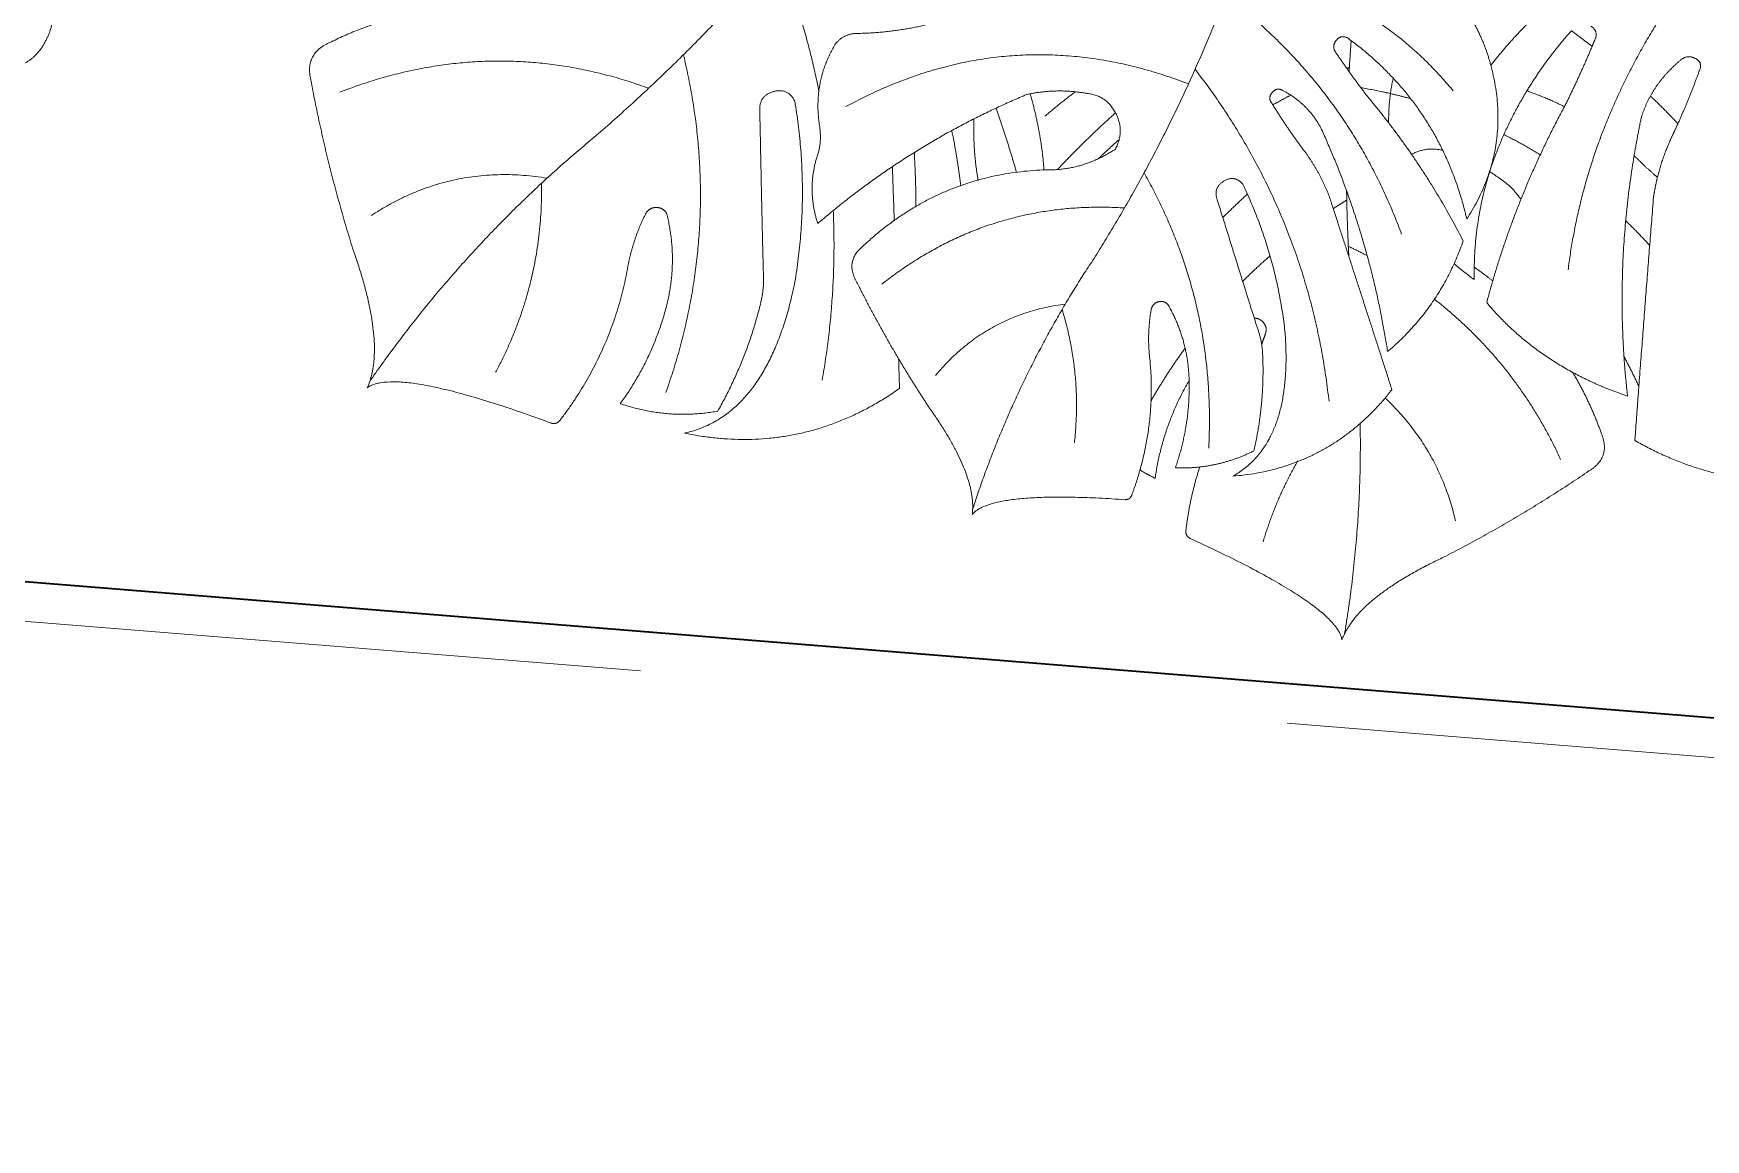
# Model space of a CAD drawing. Header units: inches. Extents: x 17146 to 31738, y -8920 to -2452.
# Drawn here: x 21356.64 to 21372.75, y -6733.02 to -6722.36 of the extents above; entities that cross this region are included whole.
import ezdxf

# ---------------------------------------------------------------- set-up
doc = ezdxf.new("R2010")
doc.units = ezdxf.units.IN
doc.header["$LTSCALE"] = 25
doc.header["$MEASUREMENT"] = 0
doc.linetypes.add('CENTER', pattern=[2, 1.25, -0.25, 0.25, -0.25])
for name, color, linetype, lineweight in [('Center line', 252, 'CENTER', 20), ('Column', 130, 'Continuous', 35), ('plants', 105, 'Continuous', 18), ('Wall-Section', 6, 'Continuous', 35)]:
    doc.layers.add(name, color=color, linetype=linetype, lineweight=lineweight)

# ---------------------------------------------------------------- blocks, each defined once
blk = doc.blocks.new('Monstera_86')
at = {"layer": 'plants'}
for points in [[(0.73854, 1.358), (0.73013, 1.33524), (0.68339, 1.31327)], [(0.72874, 1.24091), (0.72766, 1.29832), (0.73717, 1.35482)], [(0.82054, 1.30327), (0.74178, 1.3393), (0.73854, 1.358)], [(0.68339, 1.31327), (0.64281, 1.29249), (0.60518, 1.26686)], [(0.76231, 1.26133), (0.77442, 1.28208), (0.78114, 1.30517)], [(0.82284, 1.29889), (0.82319, 1.30184), (0.82054, 1.30327)], [(0.71527, 1.22748), (0.68605, 1.25495), (0.67728, 1.2938)], [(0.81537, 1.2647), (0.82078, 1.28141), (0.82284, 1.29889)], [(0.93826, 1.29044), (0.92839, 1.27734), (0.85556, 1.28235)], [(0.87244, 1.15207), (0.91445, 1.21502), (0.93801, 1.28741)], [(0.96133, 1.23287), (0.93542, 1.26934), (0.93826, 1.29044)], [(0.85211, 1.27993), (0.84957, 1.27324), (0.84764, 1.26635)], [(0.85556, 1.28235), (0.85303, 1.28235), (0.85211, 1.27993)], [(0.58038, 1.25043), (0.52068, 1.28448), (0.44745, 1.26788)], [(0.60518, 1.26686), (0.59302, 1.2595), (0.59857, 1.24631)], [(0.79752, 1.2697), (0.74475, 1.26537), (0.71158, 1.22298)], [(0.76936, 1.19136), (0.76461, 1.2512), (0.79752, 1.2697)], [(0.81537, 1.2647), (0.8, 1.26299), (0.78613, 1.25599)], [(0.82854, 1.26514), (0.82194, 1.26543), (0.81537, 1.2647)], [(0.82109, 1.21803), (0.82053, 1.2423), (0.82854, 1.26514)], [(0.83948, 1.27078), (0.83544, 1.24275), (0.82127, 1.21832)], [(0.84764, 1.26635), (0.84365, 1.26874), (0.83948, 1.27078)], [(0.84764, 1.26635), (0.83894, 1.2354), (0.84264, 1.20342)], [(0.68868, 1.17406), (0.64401, 1.20918), (0.62048, 1.26062)], [(0.78613, 1.25599), (0.7802, 1.23032), (0.78139, 1.20397)], [(0.5782, 1.22114), (0.5793, 1.23578), (0.58038, 1.25043)], [(0.59857, 1.24631), (0.60464, 1.22922), (0.61397, 1.21362)], [(0.84544, 1.10592), (0.80639, 1.17485), (0.81052, 1.2545)], [(0.8897, 1.17968), (0.8789, 1.21499), (0.88308, 1.25175)], [(1.09365, 1.24641), (1.03058, 1.25956), (0.97752, 1.22233)], [(1.03429, 1.16622), (1.04897, 1.23649), (1.09365, 1.24641)], [(1.16083, 1.2394), (1.13192, 1.20174), (1.12392, 1.1549)], [(1.16568, 1.241), (1.16272, 1.24187), (1.16083, 1.2394)], [(1.26496, 1.22189), (1.24901, 1.21025), (1.16568, 1.241)], [(0.81789, 1.04996), (0.75673, 1.12896), (0.74553, 1.22925)], [(0.82329, 1.20059), (0.8333, 1.21428), (0.8417, 1.22902)], [(0.978, 1.2063), (0.96998, 1.2198), (0.96133, 1.23287)], [(1.07571, 1.23459), (1.06011, 1.20719), (1.0526, 1.17655)], [(1.12832, 1.23053), (1.10257, 1.23932), (1.07571, 1.23459)], [(1.10339, 1.17788), (1.11087, 1.20658), (1.12832, 1.23053)], [(0.5782, 1.22114), (0.57437, 1.17002), (0.57027, 1.1189)], [(0.58625, 1.20498), (0.58208, 1.21299), (0.5782, 1.22114)], [(0.61397, 1.21362), (0.59993, 1.22125), (0.58431, 1.2264)], [(0.58431, 1.2264), (0.58553, 1.21573), (0.58625, 1.20498)], [(0.71158, 1.22298), (0.72845, 1.17048), (0.74561, 1.11807)], [(0.97752, 1.22233), (0.97776, 1.21431), (0.978, 1.2063)], [(1.09421, 1.04211), (1.07193, 1.13458), (1.10368, 1.22451)], [(1.27243, 1.14794), (1.25451, 1.19867), (1.26496, 1.22189)], [(0.61397, 1.21362), (0.64142, 1.19871), (0.66039, 1.17597)], [(0.82127, 1.21832), (0.82118, 1.21817), (0.82109, 1.21803)], [(0.82112, 1.21701), (0.82111, 1.21752), (0.82109, 1.21803)], [(0.83261, 1.17692), (0.8219, 1.19546), (0.82112, 1.21701)], [(0.88801, 1.1768), (0.93033, 1.18203), (0.9581, 1.21527)], [(1.01329, 1.12622), (1.0113, 1.17234), (1.01928, 1.21786)], [(1.14135, 1.08578), (1.21167, 1.14356), (1.26364, 1.2185)], [(1.17083, 1.11152), (1.17001, 1.16573), (1.19565, 1.21354)], [(0.58078, 1.09665), (0.58984, 1.15104), (0.58625, 1.20498)], [(0.7139, 1.20241), (0.68548, 1.1783), (0.67308, 1.14265)], [(0.74993, 1.08166), (0.7236, 1.13941), (0.7139, 1.20241)], [(0.78139, 1.20397), (0.78174, 1.19614), (0.78451, 1.18883)], [(0.84264, 1.20342), (0.84366, 1.19157), (0.8416, 1.17987)], [(1.00086, 1.16438), (0.99019, 1.18578), (0.978, 1.2063)], [(0.77984, 1.19261), (0.77868, 1.18903), (0.78134, 1.18629)], [(0.78195, 1.19849), (0.7808, 1.19558), (0.77984, 1.19261)], [(0.79217, 1.11193), (0.77411, 1.14963), (0.76936, 1.19136)], [(0.78134, 1.18629), (0.78323, 1.18436), (0.78592, 1.18435)], [(0.78451, 1.18883), (0.79527, 1.1547), (0.80588, 1.12051)], [(0.66039, 1.17597), (0.64603, 1.12153), (0.61845, 1.07018)], [(0.83797, 1.17561), (0.8349, 1.17461), (0.83261, 1.17692)], [(0.8416, 1.17987), (0.84103, 1.17661), (0.83797, 1.17561)], [(1.0526, 1.17655), (1.05036, 1.16745), (1.05111, 1.15812)], [(1.10324, 1.12795), (1.09701, 1.1529), (1.10339, 1.17788)], [(0.85602, 1.12486), (0.92899, 1.12024), (0.98702, 1.16595)], [(1.03407, 1.06729), (1.02572, 1.11673), (1.03429, 1.16622)], [(0.5667, 1.02229), (0.60753, 1.08693), (0.61641, 1.15825)], [(0.6387, 1.06165), (0.66832, 1.11042), (0.66708, 1.16352)], [(0.6671, 1.15683), (0.66199, 1.16038), (0.65713, 1.16426)], [(0.66708, 1.16352), (0.67284, 1.15949), (0.67799, 1.15488)], [(0.77743, 1.15076), (0.78503, 1.15735), (0.79218, 1.16443)], [(0.99757, 1.14575), (1.00694, 1.15362), (1.00086, 1.16438)], [(1.05111, 1.15812), (1.05214, 1.11528), (1.05297, 1.07242)], [(0.73512, 1.14557), (0.72998, 1.14795), (0.72496, 1.15058)], [(0.73604, 1.11569), (0.73579, 1.13337), (0.73484, 1.15105)], [(0.79487, 0.9924), (0.82491, 1.07672), (0.87244, 1.15207)], [(1.12392, 1.1549), (1.1211, 1.14096), (1.11474, 1.12824)], [(1.29542, 1.05582), (1.28676, 1.10261), (1.27243, 1.14794)], [(0.58531, 1.13178), (0.5786, 1.13822), (0.57235, 1.1451)], [(0.67308, 1.14265), (0.69435, 1.10107), (0.72414, 1.06543)], [(0.80145, 1.01022), (0.7355, 1.06021), (0.70638, 1.13893)], [(0.89998, 1.10432), (0.95614, 1.10671), (0.99757, 1.14575)], [(0.67115, 1.13085), (0.64622, 1.09239), (0.65816, 1.04784)], [(0.73583, 1.03287), (0.68547, 1.0693), (0.67115, 1.13085)], [(0.80293, 1.12999), (0.7963, 1.12365), (0.78968, 1.1173)], [(1.02168, 1.13324), (0.97058, 1.08935), (0.90886, 1.06364)], [(0.98037, 1.13172), (0.98085, 1.11715), (0.98136, 1.10257)], [(1.0227, 1.09918), (1.02719, 1.11637), (1.02168, 1.13324)], [(1.16788, 1.1088), (1.21906, 1.10027), (1.26271, 1.12887)], [(0.64184, 1.12012), (0.64436, 1.11702), (0.64692, 1.11395)], [(0.73596, 1.12061), (0.73965, 1.12284), (0.74328, 1.12518)], [(0.80588, 1.12051), (0.80821, 1.11402), (0.80246, 1.11042)], [(0.96955, 1.09494), (0.96869, 1.10958), (0.96861, 1.12425)], [(1.10906, 1.12461), (1.10514, 1.12451), (1.10324, 1.12795)], [(1.11474, 1.12824), (1.11297, 1.12471), (1.10906, 1.12461)], [(0.57027, 1.1189), (0.56948, 1.11358), (0.56817, 1.1083)], [(0.64692, 1.11395), (0.65248, 1.10925), (0.65864, 1.10537)], [(0.74561, 1.11807), (0.75055, 1.10549), (0.75847, 1.09464)], [(0.80246, 1.11042), (0.79671, 1.10683), (0.79217, 1.11193)], [(0.94928, 1.08308), (0.94619, 1.09795), (0.94443, 1.11306)], [(0.56817, 1.1083), (0.56553, 1.09764), (0.56086, 1.08738)], [(0.57759, 1.09975), (0.57301, 1.10416), (0.56817, 1.1083)], [(0.86085, 1.07349), (0.87719, 1.08812), (0.89219, 1.1041)], [(0.86093, 1.09304), (0.87873, 1.10498), (0.89998, 1.10432)], [(0.90694, 1.06324), (0.90106, 1.08338), (0.89947, 1.10433)], [(0.91437, 1.10563), (0.91926, 1.08808), (0.92541, 1.07096)], [(0.93504, 1.11002), (0.93795, 1.09348), (0.93729, 1.07675)], [(0.57694, 1.07629), (0.57908, 1.08646), (0.58078, 1.09665)], [(0.58078, 1.09665), (0.57916, 1.09818), (0.57759, 1.09975)], [(0.65104, 1.08525), (0.64102, 1.0903), (0.63146, 1.09616)], [(0.68447, 1.09371), (0.69319, 1.09168), (0.70096, 1.09593)], [(0.75847, 1.09464), (0.76801, 1.08203), (0.77632, 1.06854)], [(0.8607, 1.07377), (0.85575, 1.08347), (0.86093, 1.09304)], [(0.87006, 1.09818), (0.86452, 1.09302), (0.85898, 1.08787)], [(1.02064, 1.081), (1.01924, 1.09038), (1.0227, 1.09918)], [(0.56086, 1.08738), (0.55894, 1.08338), (0.55712, 1.07935)], [(0.9968, 0.92926), (1.06038, 1.01567), (1.14135, 1.08578)], [(0.55712, 1.07935), (0.55076, 1.06524), (0.54559, 1.05085)], [(0.55712, 1.07935), (0.56401, 1.07193), (0.57196, 1.06442)], [(0.57196, 1.06442), (0.57515, 1.07018), (0.57694, 1.07629)], [(0.71334, 1.07891), (0.71352, 1.06696), (0.71097, 1.05502)], [(0.7704, 1.06155), (0.75714, 1.06835), (0.74993, 1.08166)], [(0.88256, 1.06213), (0.89099, 1.06846), (0.89898, 1.07532)], [(1.01211, 1.03622), (1.02453, 1.05697), (1.02064, 1.081)], [(0.61759, 1.06859), (0.61, 1.05326), (0.60346, 1.03764)], [(0.61845, 1.07018), (0.61802, 1.06938), (0.61759, 1.06859)], [(0.6387, 1.06165), (0.62828, 1.06521), (0.61845, 1.07018)], [(0.72834, 1.05995), (0.71502, 1.06217), (0.70198, 1.06571)], [(0.76626, 1.06395), (0.77112, 1.06651), (0.77591, 1.06921)], [(0.77632, 1.06854), (0.77875, 1.06547), (0.77622, 1.06249)], [(0.82146, 1.05788), (0.91664, 1.02114), (1.00644, 1.07013)], [(0.87626, 1.06302), (0.86565, 1.06408), (0.8607, 1.07377)], [(1.04557, 1.06203), (1.03764, 1.05988), (1.03407, 1.06729)], [(1.05297, 1.07242), (1.05349, 1.06418), (1.04557, 1.06203)], [(0.55604, 1.04541), (0.56602, 1.05371), (0.57196, 1.06442)], [(0.61464, 1.02921), (0.62833, 1.04457), (0.6387, 1.06165)], [(0.79655, 0.99708), (0.72491, 1.005), (0.67851, 1.06165)], [(0.72414, 1.06543), (0.73338, 1.05355), (0.74181, 1.04104)], [(0.77622, 1.06249), (0.7737, 1.0595), (0.7704, 1.06155)], [(0.90886, 1.06364), (0.89262, 1.06008), (0.87626, 1.06302)], [(1.04313, 0.98738), (1.0286, 1.02367), (1.02099, 1.06207)], [(1.11297, 1.0602), (1.1966, 1.02985), (1.27979, 1.06236)], [(0.54559, 1.05085), (0.54334, 1.04642), (0.54781, 1.0441)], [(0.63256, 1.01968), (0.64656, 1.03297), (0.65816, 1.04784)], [(0.65816, 1.04784), (0.66256, 1.03143), (0.67193, 1.0174)], [(0.73357, 1.03453), (0.7342, 1.04292), (0.73468, 1.05131)], [(0.73454, 1.04895), (0.73524, 1.04924), (0.73594, 1.04954)], [(1.28527, 1.03558), (1.29889, 1.04139), (1.29542, 1.05582)], [(0.54781, 1.0441), (0.55227, 1.04178), (0.55604, 1.04541)], [(0.74181, 1.04104), (0.74422, 1.03784), (0.74185, 1.03461)], [(0.49692, 1.0383), (0.53011, 0.98548), (0.56299, 0.93248)], [(0.60197, 1.03403), (0.5998, 1.02947), (0.60413, 1.0268)], [(0.60346, 1.03764), (0.60271, 1.03584), (0.60197, 1.03403)], [(0.60346, 1.03764), (0.6089, 1.03343), (0.61464, 1.02921)], [(0.74185, 1.03461), (0.73949, 1.03138), (0.73583, 1.03287)], [(0.95464, 1.02375), (0.97757, 1.0304), (1.0014, 1.03065)], [(1.0014, 1.03065), (1.00792, 1.03108), (1.01211, 1.03622)], [(1.15735, 1.02155), (1.22372, 1.00502), (1.28527, 1.03558)]]:
    blk.add_open_spline(points, degree=2, dxfattribs=at)
blk = doc.blocks.new('Dracaena deremensis_38')
at = {"layer": 'plants'}
for points in [[(0.62512, -0.10733), (0.6362, -0.12038), (0.63079, -0.13661)], [(0.63079, -0.13661), (0.62538, -0.15285), (0.6087, -0.15665)]]:
    blk.add_open_spline(points, degree=2, dxfattribs=at)
blk = doc.blocks.new('grid')
at = {"layer": 'Center line'}
blk.add_line((774, -334.169), (-175, -257.622), dxfattribs=at)

msp = doc.modelspace()

# ---------------------------------------------------------------- linework, layer by layer
at = {"layer": 'Wall-Section'}
msp.add_line((21248.594, -6718.934), (21419.594, -6732.727), dxfattribs=at)

# ---------------------------------------------------------------- block references
at = {"layer": 'Column'}
msp.add_blockref('grid', (21086.87, -6434.534), dxfattribs=at)
at = {"layer": 'plants'}
for name, p, xscale, yscale, zscale, rotation in [('Monstera_86', (21382.42, -6703.979), 17.83789353146952, 17.83789353146952, 17.83789353146952, 180), ('Dracaena deremensis_38', (21347.949, -6718.591), 14.79689686942934, 16.8034679133183, 14.79689686942934, 350.3447531474907)]:
    msp.add_blockref(name, p, dxfattribs=dict(at, xscale=xscale, yscale=yscale, zscale=zscale, rotation=rotation))

doc.saveas('drawing.dxf')
